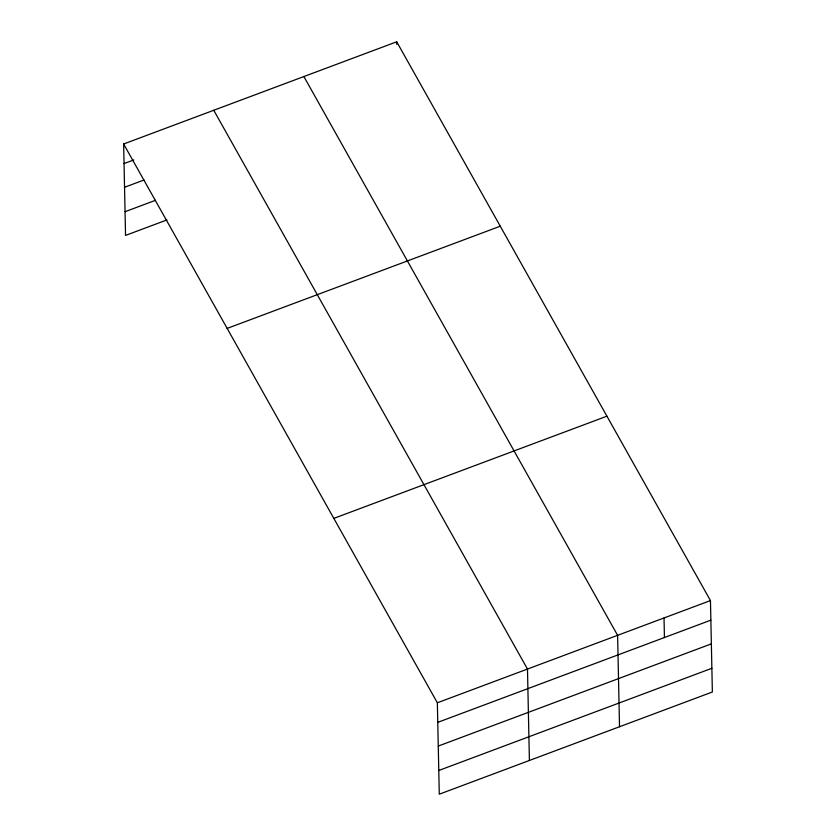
<?xml version="1.0" encoding="UTF-8"?>
<svg xmlns="http://www.w3.org/2000/svg" width="836" height="836" viewBox="0 0 836 836"><rect width="100%" height="100%" fill="white"/><g stroke="black" fill="none" stroke-linecap="round" stroke-linejoin="round"><path stroke-width="1.25" d="M123.634 144.001L396.724 41.8L710.454 600.582L712.366 691.999L439.276 794.2L437.353 702.783L123.634 144.001L125.546 235.418L166.949 219.92M124.041 163.574L133.781 159.927M124.533 187.274L144.022 179.991M125.045 211.707L155.496 200.316M227.162 328.402L500.262 226.201M333.825 518.383L606.926 416.182M437.353 702.783L710.454 600.582M437.771 722.356L710.861 620.155M438.263 746.067L711.363 643.866M438.775 770.489L711.875 668.288M303.876 76.546L617.605 635.329L619.518 726.745M213.755 110.279L527.485 669.061L529.397 760.478M664.024 617.961L664.442 637.523M396.724 41.8L396.786 44.412"/></g></svg>
